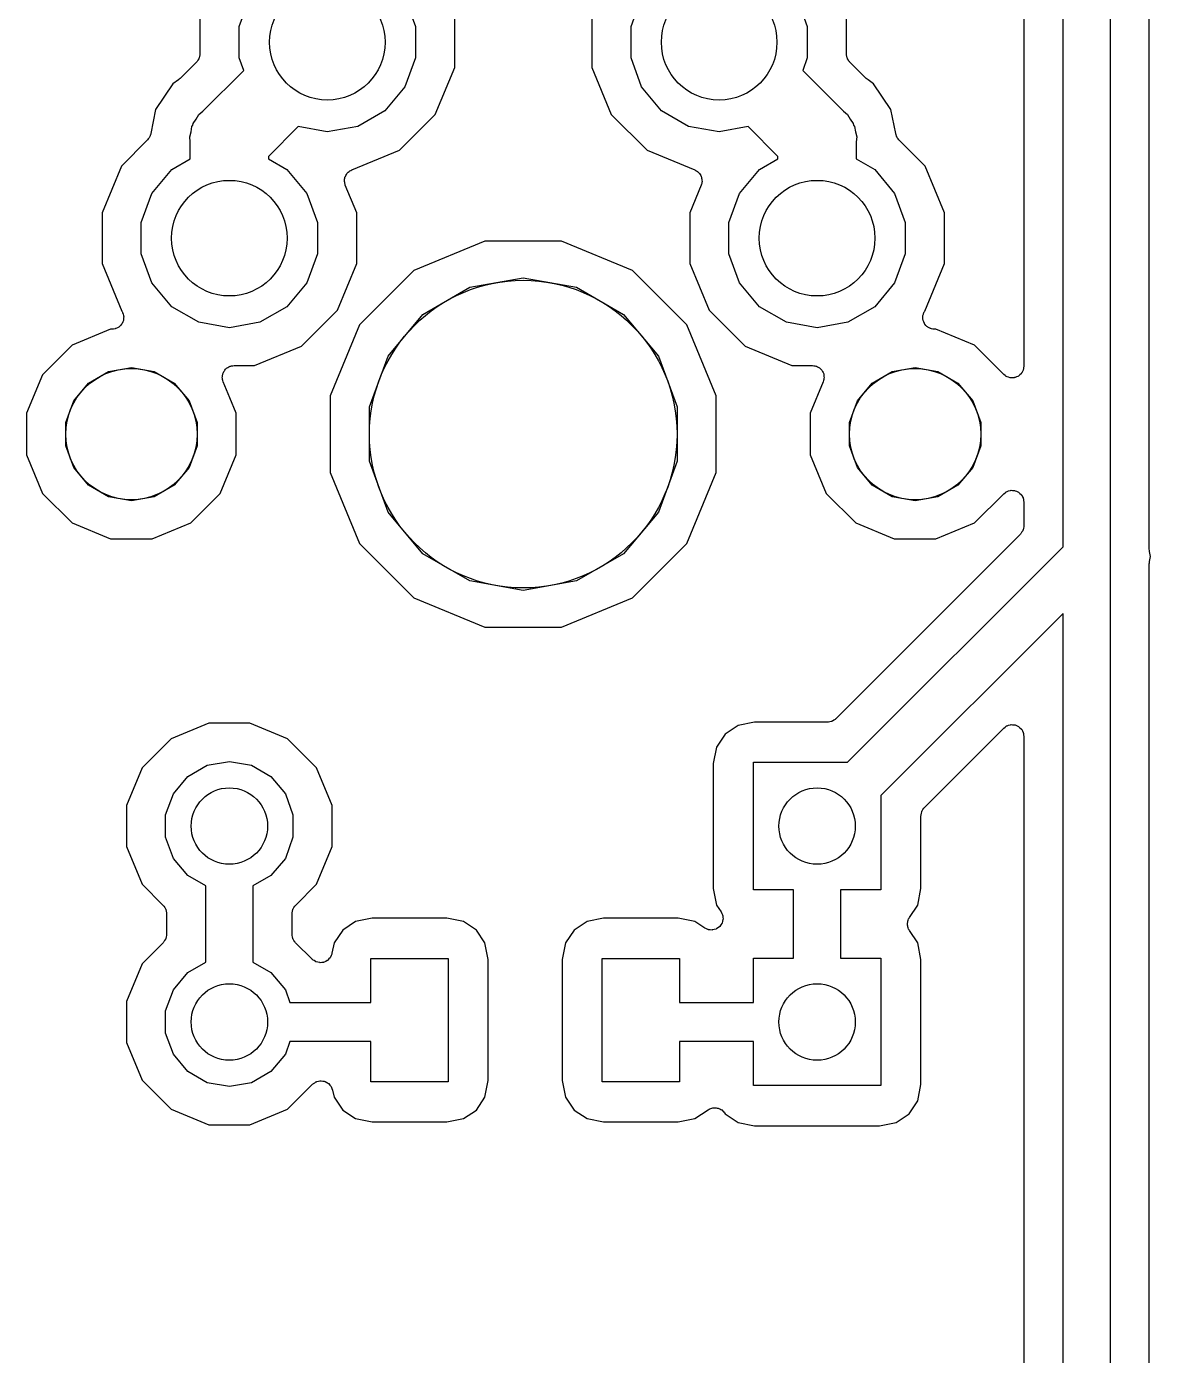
# Model space of a CAD drawing. Extents: x 24 to 196, y -189 to -31.
# Drawn here: x 123.1 to 137.67, y -131.32 to -114.1 of the extents above; entities that cross this region are included whole.
import ezdxf

# ---------------------------------------------------------------- set-up
doc = ezdxf.new("R2010")
doc.units = 0
doc.header["$MEASUREMENT"] = 0
doc.layers.add('BLACK', color=7, linetype='CONTINUOUS')

msp = doc.modelspace()

# ---------------------------------------------------------------- linework, layer by layer
at = {"layer": 'BLACK', "linetype": 'CONTINUOUS'}
for p, q in [((137.147, -101.958), (137.147, -120.954)), ((137.655, -120.872), (137.655, -102.013)), ((136.538, -120.841), (136.538, -102.653)), ((136.03, -104.248), (136.03, -118.5)), ((125.857, -114.098), (125.995, -113.72)), ((128.005, -113.72), (128.143, -114.098)), ((130.937, -114.098), (131.075, -113.72)), ((133.085, -113.72), (133.223, -114.098)), ((125.349, -113.972), (125.349, -114.451)), ((128.651, -114.628), (128.651, -113.972)), ((130.429, -113.972), (130.429, -114.628)), ((133.731, -114.451), (133.731, -113.972)), ((125.857, -114.502), (125.857, -114.098)), ((128.143, -114.098), (128.143, -114.502)), ((130.937, -114.502), (130.937, -114.098)), ((133.223, -114.098), (133.223, -114.502)), ((125.323, -114.532), (125.313, -114.549)), ((125.335, -114.515), (125.323, -114.532)), ((125.336, -114.509), (125.335, -114.515)), ((125.34, -114.503), (125.336, -114.509)), ((125.343, -114.484), (125.34, -114.503)), ((125.348, -114.464), (125.343, -114.484)), ((125.349, -114.451), (125.348, -114.458)), ((125.348, -114.458), (125.348, -114.464)), ((125.917, -114.665), (125.857, -114.502)), ((128.143, -114.502), (128.005, -114.88)), ((131.075, -114.88), (130.937, -114.502)), ((133.223, -114.502), (133.163, -114.665)), ((133.732, -114.458), (133.731, -114.451)), ((133.732, -114.464), (133.732, -114.458)), ((133.737, -114.484), (133.732, -114.464)), ((133.74, -114.503), (133.737, -114.484)), ((133.744, -114.509), (133.74, -114.503)), ((133.745, -114.515), (133.744, -114.509)), ((133.757, -114.532), (133.745, -114.515)), ((133.767, -114.549), (133.757, -114.532)), ((125.304, -114.559), (125.093, -114.77)), ((125.308, -114.553), (125.304, -114.559)), ((125.313, -114.549), (125.308, -114.553)), ((125.386, -115.195), (125.917, -114.665)), ((128.4, -115.235), (128.651, -114.628)), ((130.429, -114.628), (130.68, -115.235)), ((133.163, -114.665), (133.694, -115.195)), ((133.772, -114.553), (133.767, -114.549)), ((133.776, -114.559), (133.772, -114.553)), ((133.987, -114.77), (133.776, -114.559)), ((124.998, -114.838), (124.773, -115.174)), ((125.07, -114.789), (124.998, -114.838)), ((125.081, -114.779), (125.07, -114.789)), ((125.093, -114.77), (125.081, -114.779)), ((128.005, -114.88), (127.746, -115.189)), ((131.334, -115.189), (131.075, -114.88)), ((133.999, -114.779), (133.987, -114.77)), ((134.01, -114.789), (133.999, -114.779)), ((134.082, -114.838), (134.01, -114.789)), ((134.307, -115.174), (134.082, -114.838)), ((124.773, -115.174), (124.711, -115.485)), ((125.335, -115.238), (125.386, -115.195)), ((127.746, -115.189), (127.397, -115.391)), ((131.683, -115.391), (131.334, -115.189)), ((133.694, -115.195), (133.745, -115.238)), ((134.369, -115.485), (134.307, -115.174)), ((125.234, -115.46), (125.245, -115.394)), ((125.245, -115.394), (125.257, -115.374)), ((125.257, -115.374), (125.262, -115.352)), ((125.262, -115.352), (125.301, -115.297)), ((125.301, -115.297), (125.335, -115.238)), ((126.624, -115.394), (126.238, -115.78)), ((127, -115.461), (126.624, -115.394)), ((127.397, -115.391), (127, -115.461)), ((127.935, -115.7), (128.4, -115.235)), ((130.68, -115.235), (131.145, -115.7)), ((132.08, -115.461), (131.683, -115.391)), ((132.456, -115.394), (132.08, -115.461)), ((132.842, -115.78), (132.456, -115.394)), ((133.745, -115.238), (133.779, -115.297)), ((133.779, -115.297), (133.818, -115.352)), ((133.818, -115.352), (133.823, -115.374)), ((133.823, -115.374), (133.835, -115.394)), ((133.835, -115.394), (133.846, -115.46)), ((124.669, -115.567), (124.33, -115.905)), ((124.678, -115.553), (124.669, -115.567)), ((124.679, -115.551), (124.678, -115.553)), ((124.678, -115.553), (124.678, -115.553)), ((124.691, -115.538), (124.679, -115.551)), ((124.694, -115.53), (124.691, -115.538)), ((124.699, -115.523), (124.694, -115.53)), ((124.702, -115.512), (124.699, -115.523)), ((124.705, -115.507), (124.702, -115.512)), ((124.706, -115.499), (124.705, -115.507)), ((124.71, -115.488), (124.706, -115.499)), ((124.711, -115.485), (124.71, -115.488)), ((125.216, -115.525), (125.234, -115.46)), ((125.222, -115.592), (125.216, -115.525)), ((133.846, -115.46), (133.864, -115.525)), ((133.864, -115.525), (133.858, -115.592)), ((134.37, -115.489), (134.369, -115.485)), ((134.374, -115.499), (134.37, -115.489)), ((134.375, -115.507), (134.374, -115.499)), ((134.378, -115.512), (134.375, -115.507)), ((134.381, -115.523), (134.378, -115.512)), ((134.386, -115.53), (134.381, -115.523)), ((134.389, -115.538), (134.386, -115.53)), ((134.401, -115.551), (134.389, -115.538)), ((134.402, -115.553), (134.401, -115.551)), ((134.411, -115.567), (134.402, -115.553)), ((134.402, -115.553), (134.402, -115.553)), ((134.75, -115.905), (134.411, -115.567)), ((125.222, -115.813), (125.222, -115.592)), ((127.316, -115.956), (127.935, -115.7)), ((131.145, -115.7), (131.764, -115.956)), ((133.858, -115.592), (133.858, -115.813)), ((124.33, -115.905), (124.079, -116.512)), ((124.984, -115.951), (125.222, -115.813)), ((126.238, -115.78), (126.238, -115.813)), ((126.238, -115.813), (126.476, -115.951)), ((132.604, -115.951), (132.842, -115.813)), ((132.842, -115.813), (132.842, -115.78)), ((133.858, -115.813), (134.096, -115.951)), ((135.001, -116.512), (134.75, -115.905)), ((124.725, -116.26), (124.984, -115.951)), ((126.476, -115.951), (126.735, -116.26)), ((127.222, -116.104), (127.224, -116.09)), ((127.223, -116.077), (127.227, -116.064)), ((127.224, -116.09), (127.223, -116.077)), ((127.227, -116.064), (127.229, -116.051)), ((127.229, -116.051), (127.235, -116.039)), ((127.235, -116.039), (127.239, -116.027)), ((127.239, -116.027), (127.247, -116.016)), ((127.247, -116.016), (127.253, -116.004)), ((127.253, -116.004), (127.263, -115.995)), ((127.263, -115.995), (127.271, -115.985)), ((127.271, -115.985), (127.283, -115.977)), ((127.283, -115.977), (127.292, -115.968)), ((127.292, -115.968), (127.305, -115.963)), ((127.305, -115.963), (127.316, -115.956)), ((131.764, -115.956), (131.775, -115.963)), ((131.775, -115.963), (131.788, -115.968)), ((131.788, -115.968), (131.797, -115.977)), ((131.797, -115.977), (131.809, -115.985)), ((131.809, -115.985), (131.817, -115.995)), ((131.817, -115.995), (131.827, -116.004)), ((131.827, -116.004), (131.833, -116.016)), ((131.833, -116.016), (131.841, -116.027)), ((131.841, -116.027), (131.845, -116.039)), ((131.845, -116.039), (131.851, -116.051)), ((131.851, -116.051), (131.853, -116.064)), ((131.853, -116.064), (131.857, -116.077)), ((131.857, -116.077), (131.856, -116.09)), ((131.856, -116.09), (131.858, -116.104)), ((132.345, -116.26), (132.604, -115.951)), ((134.096, -115.951), (134.355, -116.26)), ((124.587, -116.638), (124.725, -116.26)), ((126.735, -116.26), (126.873, -116.638)), ((127.225, -116.117), (127.222, -116.104)), ((127.225, -116.13), (127.225, -116.117)), ((127.231, -116.142), (127.225, -116.13)), ((127.233, -116.155), (127.231, -116.142)), ((127.381, -116.512), (127.233, -116.155)), ((131.847, -116.155), (131.699, -116.512)), ((131.849, -116.142), (131.847, -116.155)), ((131.855, -116.13), (131.849, -116.142)), ((131.858, -116.104), (131.855, -116.117)), ((131.855, -116.117), (131.855, -116.13)), ((132.207, -116.638), (132.345, -116.26)), ((134.355, -116.26), (134.493, -116.638)), ((124.079, -116.512), (124.079, -117.168)), ((127.381, -117.168), (127.381, -116.512)), ((131.699, -116.512), (131.699, -117.168)), ((135.001, -117.168), (135.001, -116.512)), ((124.587, -117.042), (124.587, -116.638)), ((126.873, -116.638), (126.873, -117.042)), ((132.207, -117.042), (132.207, -116.638)), ((134.493, -116.638), (134.493, -117.042)), ((129.042, -116.878), (128.123, -117.259)), ((130.038, -116.878), (129.042, -116.878)), ((130.957, -117.259), (130.038, -116.878)), ((124.725, -117.42), (124.587, -117.042)), ((126.873, -117.042), (126.735, -117.42)), ((132.345, -117.42), (132.207, -117.042)), ((134.493, -117.042), (134.355, -117.42)), ((124.079, -117.168), (124.335, -117.786)), ((127.13, -117.775), (127.381, -117.168)), ((128.123, -117.259), (127.419, -117.963)), ((131.661, -117.963), (130.957, -117.259)), ((131.699, -117.168), (131.95, -117.775)), ((134.745, -117.786), (135.001, -117.168)), ((124.984, -117.729), (124.725, -117.42)), ((126.735, -117.42), (126.476, -117.729)), ((128.848, -117.477), (129.54, -117.355)), ((129.54, -117.355), (130.232, -117.477)), ((132.604, -117.729), (132.345, -117.42)), ((134.355, -117.42), (134.096, -117.729)), ((128.239, -117.829), (128.848, -117.477)), ((130.232, -117.477), (130.841, -117.829)), ((124.335, -117.786), (124.34, -117.792)), ((124.34, -117.792), (124.343, -117.799)), ((124.343, -117.799), (124.346, -117.804)), ((124.346, -117.804), (124.352, -117.824)), ((125.333, -117.931), (124.984, -117.729)), ((126.476, -117.729), (126.127, -117.931)), ((126.665, -118.24), (127.13, -117.775)), ((131.95, -117.775), (132.415, -118.24)), ((132.953, -117.931), (132.604, -117.729)), ((134.096, -117.729), (133.747, -117.931)), ((134.728, -117.824), (134.734, -117.804)), ((134.734, -117.804), (134.737, -117.799)), ((134.737, -117.799), (134.74, -117.792)), ((134.74, -117.792), (134.745, -117.786)), ((124.306, -117.985), (124.3, -117.989)), ((124.319, -117.97), (124.306, -117.985)), ((124.333, -117.956), (124.319, -117.97)), ((124.336, -117.95), (124.333, -117.956)), ((124.34, -117.945), (124.336, -117.95)), ((124.347, -117.926), (124.34, -117.945)), ((124.356, -117.908), (124.347, -117.926)), ((124.352, -117.824), (124.358, -117.842)), ((124.358, -117.895), (124.356, -117.901)), ((124.356, -117.901), (124.356, -117.908)), ((124.358, -117.842), (124.358, -117.849)), ((124.358, -117.849), (124.36, -117.855)), ((124.36, -117.855), (124.358, -117.875)), ((124.358, -117.875), (124.358, -117.895)), ((125.73, -118.001), (125.333, -117.931)), ((126.127, -117.931), (125.73, -118.001)), ((127.419, -117.963), (127.038, -118.882)), ((127.787, -118.368), (128.239, -117.829)), ((130.841, -117.829), (131.293, -118.368)), ((132.042, -118.882), (131.661, -117.963)), ((133.35, -118.001), (132.953, -117.931)), ((133.747, -117.931), (133.35, -118.001)), ((134.72, -117.855), (134.722, -117.849)), ((134.722, -117.875), (134.72, -117.855)), ((134.722, -117.842), (134.728, -117.824)), ((134.722, -117.849), (134.722, -117.842)), ((134.722, -117.895), (134.722, -117.875)), ((134.724, -117.901), (134.722, -117.895)), ((134.724, -117.908), (134.724, -117.901)), ((134.733, -117.926), (134.724, -117.908)), ((134.74, -117.945), (134.733, -117.926)), ((134.744, -117.95), (134.74, -117.945)), ((134.747, -117.956), (134.744, -117.95)), ((134.761, -117.97), (134.747, -117.956)), ((134.774, -117.985), (134.761, -117.97)), ((134.78, -117.989), (134.774, -117.985)), ((124.19, -118.021), (123.69, -118.228)), ((124.208, -118.021), (124.19, -118.021)), ((124.228, -118.018), (124.208, -118.021)), ((124.248, -118.016), (124.228, -118.018)), ((124.254, -118.013), (124.248, -118.016)), ((124.26, -118.012), (124.254, -118.013)), ((124.278, -118.002), (124.26, -118.012)), ((124.296, -117.994), (124.278, -118.002)), ((124.3, -117.989), (124.296, -117.994)), ((134.784, -117.994), (134.78, -117.989)), ((134.802, -118.002), (134.784, -117.994)), ((134.82, -118.012), (134.802, -118.002)), ((134.826, -118.013), (134.82, -118.012)), ((134.832, -118.016), (134.826, -118.013)), ((134.852, -118.018), (134.832, -118.016)), ((134.872, -118.021), (134.852, -118.018)), ((134.89, -118.021), (134.872, -118.021)), ((135.39, -118.228), (134.89, -118.021)), ((123.69, -118.228), (123.308, -118.61)), ((126.058, -118.491), (126.665, -118.24)), ((132.415, -118.24), (133.022, -118.491)), ((135.77, -118.608), (135.39, -118.228)), ((125.724, -118.509), (125.739, -118.5)), ((125.739, -118.5), (125.748, -118.498)), ((125.748, -118.498), (125.758, -118.495)), ((125.758, -118.495), (125.774, -118.494)), ((125.774, -118.494), (125.791, -118.491)), ((125.791, -118.491), (126.058, -118.491)), ((127.546, -119.028), (127.787, -118.368)), ((131.293, -118.368), (131.534, -119.028)), ((133.022, -118.491), (133.289, -118.491)), ((133.289, -118.491), (133.306, -118.494)), ((133.306, -118.494), (133.322, -118.495)), ((133.322, -118.495), (133.332, -118.498)), ((133.332, -118.498), (133.341, -118.5)), ((133.341, -118.5), (133.356, -118.509)), ((136.03, -118.5), (136.026, -118.52)), ((123.308, -118.61), (123.101, -119.11)), ((123.905, -118.718), (124.164, -118.568)), ((124.164, -118.568), (124.46, -118.516)), ((124.46, -118.516), (124.756, -118.568)), ((124.756, -118.568), (125.015, -118.718)), ((125.638, -118.65), (125.641, -118.634)), ((125.641, -118.66), (125.638, -118.65)), ((125.641, -118.617), (125.644, -118.608)), ((125.641, -118.634), (125.641, -118.617)), ((125.641, -118.67), (125.641, -118.66)), ((125.646, -118.685), (125.641, -118.67)), ((125.644, -118.608), (125.645, -118.598)), ((125.645, -118.598), (125.653, -118.583)), ((125.653, -118.583), (125.659, -118.567)), ((125.659, -118.567), (125.665, -118.56)), ((125.665, -118.56), (125.67, -118.551)), ((125.67, -118.551), (125.682, -118.539)), ((125.682, -118.539), (125.693, -118.527)), ((125.693, -118.527), (125.701, -118.522)), ((125.701, -118.522), (125.709, -118.515)), ((125.709, -118.515), (125.724, -118.509)), ((133.356, -118.509), (133.371, -118.515)), ((133.371, -118.515), (133.379, -118.522)), ((133.379, -118.522), (133.387, -118.527)), ((133.387, -118.527), (133.398, -118.539)), ((133.398, -118.539), (133.41, -118.551)), ((133.41, -118.551), (133.415, -118.56)), ((133.415, -118.56), (133.421, -118.567)), ((133.421, -118.567), (133.427, -118.583)), ((133.427, -118.583), (133.435, -118.598)), ((133.439, -118.67), (133.434, -118.685)), ((133.435, -118.598), (133.436, -118.608)), ((133.436, -118.608), (133.439, -118.617)), ((133.439, -118.617), (133.439, -118.634)), ((133.439, -118.634), (133.442, -118.65)), ((133.442, -118.65), (133.439, -118.66)), ((133.439, -118.66), (133.439, -118.67)), ((134.065, -118.718), (134.324, -118.568)), ((134.324, -118.568), (134.62, -118.516)), ((134.62, -118.516), (134.916, -118.568)), ((134.916, -118.568), (135.175, -118.718)), ((135.786, -118.619), (135.77, -118.608)), ((135.801, -118.632), (135.786, -118.619)), ((135.807, -118.634), (135.801, -118.632)), ((135.813, -118.638), (135.807, -118.634)), ((135.832, -118.643), (135.813, -118.638)), ((135.851, -118.65), (135.832, -118.643)), ((135.858, -118.65), (135.851, -118.65)), ((135.864, -118.652), (135.858, -118.65)), ((135.884, -118.65), (135.864, -118.652)), ((135.904, -118.65), (135.884, -118.65)), ((135.91, -118.648), (135.904, -118.65)), ((135.917, -118.647), (135.91, -118.648)), ((135.935, -118.639), (135.917, -118.647)), ((135.953, -118.632), (135.935, -118.639)), ((135.959, -118.628), (135.953, -118.632)), ((135.965, -118.625), (135.959, -118.628)), ((135.979, -118.611), (135.965, -118.625)), ((135.994, -118.598), (135.979, -118.611)), ((135.997, -118.592), (135.994, -118.598)), ((136.002, -118.587), (135.997, -118.592)), ((136.011, -118.569), (136.002, -118.587)), ((136.021, -118.552), (136.011, -118.569)), ((136.022, -118.546), (136.021, -118.552)), ((136.025, -118.539), (136.022, -118.546)), ((136.026, -118.52), (136.025, -118.539)), ((123.712, -118.948), (123.905, -118.718)), ((125.015, -118.718), (125.208, -118.948)), ((125.65, -118.702), (125.646, -118.685)), ((125.736, -118.91), (125.65, -118.702)), ((133.43, -118.702), (133.261, -119.11)), ((133.434, -118.685), (133.43, -118.702)), ((133.872, -118.948), (134.065, -118.718)), ((135.175, -118.718), (135.368, -118.948)), ((123.609, -119.23), (123.712, -118.948)), ((125.208, -118.948), (125.311, -119.23)), ((125.819, -119.11), (125.736, -118.91)), ((127.038, -118.882), (127.038, -119.878)), ((132.042, -119.878), (132.042, -118.882)), ((133.769, -119.23), (133.872, -118.948)), ((135.368, -118.948), (135.471, -119.23)), ((123.101, -119.11), (123.101, -119.65)), ((125.819, -119.65), (125.819, -119.11)), ((127.546, -119.732), (127.546, -119.028)), ((131.534, -119.028), (131.534, -119.732)), ((133.261, -119.11), (133.261, -119.65)), ((123.609, -119.53), (123.609, -119.23)), ((125.311, -119.23), (125.311, -119.53)), ((133.769, -119.53), (133.769, -119.23)), ((135.471, -119.23), (135.471, -119.53)), ((123.712, -119.812), (123.609, -119.53)), ((125.311, -119.53), (125.208, -119.812)), ((133.872, -119.812), (133.769, -119.53)), ((135.471, -119.53), (135.368, -119.812)), ((123.101, -119.65), (123.308, -120.15)), ((125.612, -120.15), (125.819, -119.65)), ((133.261, -119.65), (133.468, -120.15)), ((123.905, -120.042), (123.712, -119.812)), ((125.208, -119.812), (125.015, -120.042)), ((127.038, -119.878), (127.419, -120.797)), ((127.787, -120.392), (127.546, -119.732)), ((131.534, -119.732), (131.293, -120.392)), ((131.661, -120.797), (132.042, -119.878)), ((134.065, -120.042), (133.872, -119.812)), ((135.368, -119.812), (135.175, -120.042)), ((124.164, -120.192), (123.905, -120.042)), ((125.015, -120.042), (124.756, -120.192)), ((134.324, -120.192), (134.065, -120.042)), ((135.175, -120.042), (134.916, -120.192)), ((123.308, -120.15), (123.69, -120.532)), ((124.46, -120.244), (124.164, -120.192)), ((124.756, -120.192), (124.46, -120.244)), ((125.23, -120.532), (125.612, -120.15)), ((133.468, -120.15), (133.85, -120.532)), ((134.62, -120.244), (134.324, -120.192)), ((134.916, -120.192), (134.62, -120.244)), ((135.39, -120.532), (135.77, -120.152)), ((135.77, -120.152), (135.786, -120.141)), ((135.786, -120.141), (135.801, -120.128)), ((135.801, -120.128), (135.807, -120.126)), ((135.807, -120.126), (135.813, -120.122)), ((135.813, -120.122), (135.832, -120.117)), ((135.832, -120.117), (135.851, -120.11)), ((135.851, -120.11), (135.858, -120.11)), ((135.858, -120.11), (135.864, -120.108)), ((135.864, -120.108), (135.884, -120.11)), ((135.884, -120.11), (135.904, -120.11)), ((135.904, -120.11), (135.91, -120.112)), ((135.91, -120.112), (135.917, -120.113)), ((135.917, -120.113), (135.935, -120.121)), ((135.935, -120.121), (135.953, -120.128)), ((135.953, -120.128), (135.959, -120.132)), ((135.959, -120.132), (135.965, -120.135)), ((135.965, -120.135), (135.979, -120.149)), ((135.979, -120.149), (135.994, -120.162)), ((135.994, -120.162), (135.997, -120.168)), ((135.997, -120.168), (136.002, -120.173)), ((136.002, -120.173), (136.011, -120.191)), ((136.011, -120.191), (136.021, -120.208)), ((136.021, -120.208), (136.022, -120.214)), ((136.022, -120.214), (136.025, -120.221)), ((136.025, -120.221), (136.026, -120.24)), ((128.239, -120.931), (127.787, -120.392)), ((131.293, -120.392), (130.841, -120.931)), ((136.026, -120.24), (136.03, -120.26)), ((136.03, -120.26), (136.03, -120.568)), ((123.69, -120.532), (124.19, -120.739)), ((124.73, -120.739), (125.23, -120.532)), ((133.85, -120.532), (134.35, -120.739)), ((134.89, -120.739), (135.39, -120.532)), ((136.03, -120.568), (136.029, -120.574)), ((124.19, -120.739), (124.73, -120.739)), ((135.985, -120.675), (133.592, -123.069)), ((134.35, -120.739), (134.89, -120.739)), ((135.989, -120.67), (135.985, -120.675)), ((135.994, -120.666), (135.989, -120.67)), ((136.004, -120.648), (135.994, -120.666)), ((136.015, -120.632), (136.004, -120.648)), ((136.017, -120.626), (136.015, -120.632)), ((136.021, -120.62), (136.017, -120.626)), ((136.024, -120.6), (136.021, -120.62)), ((136.029, -120.581), (136.024, -120.6)), ((136.029, -120.574), (136.029, -120.581)), ((127.419, -120.797), (128.123, -121.501)), ((130.957, -121.501), (131.661, -120.797)), ((133.744, -123.634), (136.538, -120.841)), ((137.658, -120.887), (137.655, -120.872)), ((137.658, -120.902), (137.658, -120.887)), ((137.671, -120.968), (137.658, -120.902)), ((128.848, -121.283), (128.239, -120.931)), ((130.841, -120.931), (130.232, -121.283)), ((137.147, -120.954), (137.151, -120.994)), ((137.151, -120.994), (137.147, -121.008)), ((137.147, -121.008), (137.147, -140.004)), ((137.655, -121.063), (137.658, -121.048)), ((137.655, -139.922), (137.655, -121.063)), ((137.658, -121.033), (137.671, -120.968)), ((137.658, -121.048), (137.658, -121.033)), ((129.54, -121.405), (128.848, -121.283)), ((130.232, -121.283), (129.54, -121.405)), ((128.123, -121.501), (129.042, -121.882)), ((130.038, -121.882), (130.957, -121.501)), ((136.538, -121.703), (134.175, -124.066)), ((136.538, -139.891), (136.538, -121.703)), ((129.042, -121.882), (130.038, -121.882)), ((125.465, -123.126), (124.975, -123.33)), ((125.995, -123.126), (125.465, -123.126)), ((126.485, -123.33), (125.995, -123.126)), ((132.54, -123.114), (132.326, -123.156)), ((133.484, -123.114), (132.54, -123.114)), ((133.49, -123.112), (133.484, -123.114)), ((133.497, -123.113), (133.49, -123.112)), ((133.516, -123.108), (133.497, -123.113)), ((133.536, -123.104), (133.516, -123.108)), ((133.542, -123.101), (133.536, -123.104)), ((133.548, -123.099), (133.542, -123.101)), ((133.565, -123.088), (133.548, -123.099)), ((133.582, -123.078), (133.565, -123.088)), ((133.586, -123.073), (133.582, -123.078)), ((133.592, -123.069), (133.586, -123.073)), ((135.813, -123.16), (135.832, -123.154)), ((135.832, -123.154), (135.851, -123.148)), ((135.851, -123.148), (135.858, -123.148)), ((135.858, -123.148), (135.864, -123.146)), ((135.864, -123.146), (135.884, -123.148)), ((135.884, -123.148), (135.904, -123.148)), ((135.904, -123.148), (135.91, -123.15)), ((135.91, -123.15), (135.917, -123.15)), ((135.917, -123.15), (135.935, -123.159)), ((132.158, -123.268), (132.046, -123.436)), ((132.326, -123.156), (132.158, -123.268)), ((134.741, -124.218), (135.77, -123.19)), ((135.77, -123.19), (135.786, -123.179)), ((135.786, -123.179), (135.801, -123.166)), ((135.801, -123.166), (135.807, -123.163)), ((135.807, -123.163), (135.813, -123.16)), ((135.935, -123.159), (135.954, -123.166)), ((135.954, -123.166), (135.959, -123.17)), ((135.959, -123.17), (135.965, -123.173)), ((135.965, -123.173), (135.979, -123.187)), ((135.979, -123.187), (135.994, -123.2)), ((135.994, -123.2), (135.997, -123.206)), ((135.997, -123.206), (136.002, -123.21)), ((136.002, -123.21), (136.011, -123.228)), ((136.011, -123.228), (136.021, -123.246)), ((136.021, -123.246), (136.022, -123.252)), ((136.022, -123.252), (136.025, -123.258)), ((136.025, -123.258), (136.026, -123.278)), ((136.026, -123.278), (136.03, -123.298)), ((136.03, -123.298), (136.03, -137.55)), ((124.975, -123.33), (124.6, -123.705)), ((126.86, -123.705), (126.485, -123.33)), ((132.046, -123.436), (132.004, -123.65)), ((125.443, -123.672), (125.73, -123.622)), ((125.73, -123.622), (126.017, -123.672)), ((132.004, -123.65), (132.004, -125.27)), ((132.524, -125.285), (132.524, -123.634)), ((132.524, -123.634), (133.744, -123.634)), ((124.6, -123.705), (124.396, -124.195)), ((125.004, -124.041), (125.191, -123.818)), ((125.191, -123.818), (125.443, -123.672)), ((126.017, -123.672), (126.269, -123.818)), ((126.269, -123.818), (126.456, -124.041)), ((127.063, -124.195), (126.86, -123.705)), ((124.904, -124.314), (125.004, -124.041)), ((126.456, -124.041), (126.555, -124.314)), ((134.175, -124.066), (134.175, -125.285)), ((124.396, -124.195), (124.396, -124.725)), ((124.904, -124.606), (124.904, -124.314)), ((126.555, -124.314), (126.555, -124.606)), ((127.063, -124.725), (127.063, -124.195)), ((134.696, -124.326), (134.698, -124.32)), ((134.696, -125.27), (134.696, -124.326)), ((134.697, -124.313), (134.702, -124.294)), ((134.698, -124.32), (134.697, -124.313)), ((134.702, -124.294), (134.706, -124.274)), ((134.706, -124.274), (134.709, -124.268)), ((134.709, -124.268), (134.711, -124.262)), ((134.711, -124.262), (134.722, -124.245)), ((134.722, -124.245), (134.732, -124.228)), ((134.732, -124.228), (134.737, -124.224)), ((134.737, -124.224), (134.741, -124.218)), ((125.004, -124.879), (124.904, -124.606)), ((126.555, -124.606), (126.456, -124.879)), ((124.396, -124.725), (124.6, -125.215)), ((126.86, -125.215), (127.063, -124.725)), ((125.191, -125.102), (125.004, -124.879)), ((126.456, -124.879), (126.269, -125.102)), ((124.6, -125.215), (124.873, -125.488)), ((125.425, -125.237), (125.191, -125.102)), ((126.269, -125.102), (126.035, -125.237)), ((126.587, -125.488), (126.86, -125.215)), ((125.425, -126.223), (125.425, -125.237)), ((126.035, -125.237), (126.035, -126.223)), ((132.004, -125.27), (132.046, -125.484)), ((133.045, -125.285), (132.524, -125.285)), ((133.045, -126.174), (133.045, -125.285)), ((134.175, -125.285), (133.655, -125.285)), ((133.655, -125.285), (133.655, -126.174)), ((134.654, -125.484), (134.696, -125.27)), ((124.873, -125.488), (124.876, -125.494)), ((124.876, -125.494), (124.882, -125.498)), ((124.882, -125.498), (124.892, -125.515)), ((124.892, -125.515), (124.903, -125.532)), ((124.903, -125.532), (124.905, -125.538)), ((124.905, -125.538), (124.908, -125.544)), ((124.908, -125.544), (124.911, -125.564)), ((124.911, -125.564), (124.917, -125.583)), ((126.543, -125.583), (126.549, -125.564)), ((126.549, -125.564), (126.552, -125.544)), ((126.552, -125.544), (126.555, -125.538)), ((126.555, -125.538), (126.557, -125.532)), ((126.557, -125.532), (126.568, -125.515)), ((126.568, -125.515), (126.578, -125.498)), ((126.578, -125.498), (126.584, -125.494)), ((126.584, -125.494), (126.587, -125.488)), ((132.046, -125.484), (132.104, -125.571)), ((134.546, -125.645), (134.654, -125.484)), ((124.917, -125.583), (124.916, -125.59)), ((124.916, -125.59), (124.917, -125.596)), ((124.917, -125.596), (124.917, -125.864)), ((126.544, -125.59), (126.543, -125.583)), ((126.543, -125.596), (126.544, -125.59)), ((126.543, -125.864), (126.543, -125.596)), ((127.367, -125.696), (127.199, -125.808)), ((127.58, -125.654), (127.367, -125.696)), ((128.55, -125.654), (127.58, -125.654)), ((128.764, -125.696), (128.55, -125.654)), ((128.932, -125.808), (128.764, -125.696)), ((130.367, -125.696), (130.199, -125.808)), ((130.58, -125.654), (130.367, -125.696)), ((131.55, -125.654), (130.58, -125.654)), ((131.764, -125.696), (131.55, -125.654)), ((131.893, -125.783), (131.764, -125.696)), ((132.114, -125.723), (132.101, -125.742)), ((132.104, -125.571), (132.114, -125.592)), ((132.114, -125.592), (132.124, -125.613)), ((132.115, -125.72), (132.114, -125.723)), ((132.117, -125.717), (132.115, -125.72)), ((132.123, -125.695), (132.117, -125.717)), ((132.129, -125.672), (132.123, -125.695)), ((132.124, -125.613), (132.124, -125.617)), ((132.124, -125.617), (132.126, -125.62)), ((132.126, -125.62), (132.127, -125.643)), ((132.127, -125.643), (132.13, -125.666)), ((132.13, -125.666), (132.129, -125.669)), ((132.129, -125.669), (132.129, -125.672)), ((134.521, -125.713), (134.524, -125.704)), ((134.522, -125.73), (134.521, -125.713)), ((134.521, -125.747), (134.522, -125.73)), ((134.524, -125.704), (134.525, -125.694)), ((134.525, -125.694), (134.531, -125.679)), ((134.531, -125.679), (134.536, -125.663)), ((134.536, -125.663), (134.542, -125.655)), ((134.542, -125.655), (134.546, -125.645)), ((124.911, -125.896), (124.908, -125.916)), ((124.917, -125.877), (124.911, -125.896)), ((124.917, -125.864), (124.916, -125.87)), ((124.916, -125.87), (124.917, -125.877)), ((126.544, -125.87), (126.543, -125.864)), ((126.543, -125.877), (126.544, -125.87)), ((126.549, -125.896), (126.543, -125.877)), ((126.552, -125.916), (126.549, -125.896)), ((127.199, -125.808), (127.087, -125.976)), ((129.044, -125.976), (128.932, -125.808)), ((130.199, -125.808), (130.087, -125.976)), ((131.914, -125.792), (131.893, -125.783)), ((131.935, -125.802), (131.914, -125.792)), ((131.938, -125.803), (131.935, -125.802)), ((131.941, -125.804), (131.938, -125.803)), ((131.965, -125.805), (131.941, -125.804)), ((131.988, -125.808), (131.965, -125.805)), ((131.991, -125.807), (131.988, -125.808)), ((131.994, -125.807), (131.991, -125.807)), ((132.017, -125.801), (131.994, -125.807)), ((132.039, -125.795), (132.017, -125.801)), ((132.042, -125.793), (132.039, -125.795)), ((132.045, -125.793), (132.042, -125.793)), ((132.064, -125.779), (132.045, -125.793)), ((132.083, -125.766), (132.064, -125.779)), ((132.085, -125.763), (132.083, -125.766)), ((132.088, -125.761), (132.085, -125.763)), ((132.101, -125.742), (132.088, -125.761)), ((134.524, -125.756), (134.521, -125.747)), ((134.525, -125.766), (134.524, -125.756)), ((134.531, -125.781), (134.525, -125.766)), ((134.536, -125.797), (134.531, -125.781)), ((134.542, -125.805), (134.536, -125.797)), ((134.546, -125.815), (134.542, -125.805)), ((134.654, -125.976), (134.546, -125.815)), ((124.873, -125.972), (124.6, -126.245)), ((124.876, -125.966), (124.873, -125.972)), ((124.882, -125.962), (124.876, -125.966)), ((124.891, -125.945), (124.882, -125.962)), ((124.903, -125.928), (124.891, -125.945)), ((124.905, -125.922), (124.903, -125.928)), ((124.908, -125.916), (124.905, -125.922)), ((126.555, -125.922), (126.552, -125.916)), ((126.557, -125.928), (126.555, -125.922)), ((126.568, -125.945), (126.557, -125.928)), ((126.578, -125.962), (126.568, -125.945)), ((126.584, -125.966), (126.578, -125.962)), ((126.587, -125.972), (126.584, -125.966)), ((126.803, -126.187), (126.587, -125.972)), ((127.087, -125.976), (127.06, -126.109)), ((129.086, -126.19), (129.044, -125.976)), ((130.087, -125.976), (130.044, -126.19)), ((134.696, -126.19), (134.654, -125.976)), ((124.6, -126.245), (124.396, -126.735)), ((125.191, -126.358), (125.425, -126.223)), ((126.035, -126.223), (126.269, -126.358)), ((126.807, -126.19), (126.803, -126.187)), ((126.81, -126.194), (126.807, -126.19)), ((126.829, -126.205), (126.81, -126.194)), ((126.847, -126.218), (126.829, -126.205)), ((126.851, -126.219), (126.847, -126.218)), ((126.856, -126.222), (126.851, -126.219)), ((126.877, -126.226), (126.856, -126.222)), ((126.898, -126.231), (126.877, -126.226)), ((126.903, -126.231), (126.898, -126.231)), ((126.908, -126.232), (126.903, -126.231)), ((126.929, -126.229), (126.908, -126.232)), ((126.95, -126.227), (126.929, -126.229)), ((126.955, -126.225), (126.95, -126.227)), ((126.96, -126.224), (126.955, -126.225)), ((126.979, -126.214), (126.96, -126.224)), ((126.998, -126.204), (126.979, -126.214)), ((127.002, -126.201), (126.998, -126.204)), ((127.006, -126.198), (127.002, -126.201)), ((127.021, -126.182), (127.006, -126.198)), ((127.036, -126.167), (127.021, -126.182)), ((127.038, -126.162), (127.036, -126.167)), ((127.041, -126.159), (127.038, -126.162)), ((127.049, -126.139), (127.041, -126.159)), ((127.058, -126.119), (127.049, -126.139)), ((127.059, -126.114), (127.058, -126.119)), ((127.06, -126.109), (127.059, -126.114)), ((127.565, -126.746), (127.565, -126.175)), ((127.565, -126.175), (128.565, -126.175)), ((128.565, -126.175), (128.565, -127.775)), ((129.086, -127.76), (129.086, -126.19)), ((130.044, -126.19), (130.044, -127.76)), ((130.565, -127.775), (130.565, -126.175)), ((130.565, -126.175), (131.565, -126.175)), ((131.565, -126.175), (131.565, -126.746)), ((132.524, -126.746), (132.524, -126.174)), ((132.524, -126.174), (133.045, -126.174)), ((133.655, -126.174), (134.175, -126.174)), ((134.175, -126.174), (134.175, -127.825)), ((134.696, -127.81), (134.696, -126.19)), ((125.004, -126.581), (125.191, -126.358)), ((126.269, -126.358), (126.456, -126.581)), ((124.904, -126.854), (125.004, -126.581)), ((126.456, -126.581), (126.516, -126.746)), ((124.396, -126.735), (124.396, -127.265)), ((126.516, -126.746), (127.565, -126.746)), ((131.565, -126.746), (132.524, -126.746)), ((124.904, -127.146), (124.904, -126.854)), ((124.396, -127.265), (124.6, -127.755)), ((125.004, -127.419), (124.904, -127.146)), ((126.516, -127.254), (126.456, -127.419)), ((127.565, -127.254), (126.516, -127.254)), ((127.565, -127.775), (127.565, -127.254)), ((132.524, -127.254), (131.565, -127.254)), ((131.565, -127.254), (131.565, -127.775)), ((132.524, -127.825), (132.524, -127.254)), ((125.191, -127.642), (125.004, -127.419)), ((126.456, -127.419), (126.269, -127.642)), ((124.6, -127.755), (124.975, -128.13)), ((125.443, -127.788), (125.191, -127.642)), ((125.73, -127.838), (125.443, -127.788)), ((126.017, -127.788), (125.73, -127.838)), ((126.269, -127.642), (126.017, -127.788)), ((126.809, -127.807), (126.815, -127.803)), ((126.815, -127.803), (126.819, -127.798)), ((126.819, -127.798), (126.836, -127.788)), ((126.836, -127.788), (126.853, -127.776)), ((126.853, -127.776), (126.859, -127.775)), ((126.859, -127.775), (126.865, -127.771)), ((126.865, -127.771), (126.884, -127.768)), ((126.884, -127.768), (126.904, -127.763)), ((126.904, -127.763), (126.91, -127.763)), ((126.91, -127.763), (126.915, -127.762)), ((126.915, -127.762), (126.917, -127.762)), ((126.917, -127.762), (126.917, -127.762)), ((126.917, -127.762), (126.917, -127.762)), ((126.917, -127.762), (126.92, -127.762)), ((126.92, -127.762), (126.942, -127.766)), ((126.942, -127.766), (126.956, -127.767)), ((126.956, -127.767), (126.96, -127.769)), ((126.96, -127.769), (126.969, -127.77)), ((126.969, -127.77), (126.97, -127.771)), ((126.97, -127.771), (126.972, -127.771)), ((126.972, -127.771), (126.993, -127.784)), ((126.993, -127.784), (127.004, -127.789)), ((127.004, -127.789), (127.004, -127.79)), ((127.004, -127.79), (127.004, -127.79)), ((127.004, -127.79), (127.015, -127.796)), ((127.015, -127.796), (127.016, -127.797)), ((127.016, -127.797), (127.018, -127.798)), ((127.018, -127.798), (127.034, -127.817)), ((128.565, -127.775), (127.565, -127.775)), ((129.044, -127.973), (129.086, -127.76)), ((130.044, -127.76), (130.087, -127.973)), ((131.565, -127.775), (130.565, -127.775)), ((126.485, -128.13), (126.809, -127.807)), ((127.034, -127.817), (127.05, -127.835)), ((127.05, -127.835), (127.051, -127.837)), ((127.051, -127.837), (127.052, -127.838)), ((127.052, -127.838), (127.06, -127.862)), ((127.06, -127.862), (127.069, -127.885)), ((127.069, -127.885), (127.087, -127.973)), ((127.087, -127.973), (127.199, -128.141)), ((128.932, -128.141), (129.044, -127.973)), ((130.087, -127.973), (130.199, -128.141)), ((134.175, -127.825), (132.524, -127.825)), ((134.654, -128.024), (134.696, -127.81)), ((124.975, -128.13), (125.465, -128.333)), ((125.995, -128.333), (126.485, -128.13)), ((127.199, -128.141), (127.367, -128.253)), ((128.764, -128.253), (128.932, -128.141)), ((130.199, -128.141), (130.367, -128.253)), ((131.764, -128.253), (131.938, -128.137)), ((131.938, -128.137), (131.95, -128.131)), ((131.95, -128.131), (131.961, -128.124)), ((131.961, -128.124), (131.974, -128.121)), ((131.974, -128.121), (131.987, -128.115)), ((131.987, -128.115), (132, -128.114)), ((132, -128.114), (132.013, -128.111)), ((132.013, -128.111), (132.026, -128.113)), ((132.026, -128.113), (132.039, -128.112)), ((132.039, -128.112), (132.052, -128.116)), ((132.052, -128.116), (132.065, -128.117)), ((132.065, -128.117), (132.077, -128.123)), ((132.077, -128.123), (132.09, -128.127)), ((132.09, -128.127), (132.101, -128.134)), ((132.101, -128.134), (132.113, -128.14)), ((132.113, -128.14), (132.122, -128.15)), ((134.542, -128.192), (134.654, -128.024)), ((127.367, -128.253), (127.58, -128.296)), ((127.58, -128.296), (128.55, -128.296)), ((128.55, -128.296), (128.764, -128.253)), ((130.367, -128.253), (130.58, -128.296)), ((130.58, -128.296), (131.55, -128.296)), ((131.55, -128.296), (131.764, -128.253)), ((132.122, -128.15), (132.133, -128.158)), ((132.133, -128.158), (132.14, -128.169)), ((132.14, -128.169), (132.149, -128.179)), ((132.149, -128.179), (132.158, -128.192)), ((132.158, -128.192), (132.326, -128.304)), ((132.326, -128.304), (132.54, -128.346)), ((134.16, -128.346), (134.374, -128.304)), ((134.374, -128.304), (134.542, -128.192)), ((125.465, -128.333), (125.995, -128.333)), ((132.54, -128.346), (134.16, -128.346))]:
    msp.add_line(p, q, dxfattribs=at)
at = {"layer": 'BLACK'}
for centre, radius in [((127, -114.3), 0.7493), ((132.08, -114.3), 0.7493), ((125.73, -116.84), 0.7493), ((133.35, -116.84), 0.7493), ((129.54, -119.38), 1.9939), ((124.46, -119.38), 0.8509), ((134.62, -119.38), 0.8509), ((125.73, -124.46), 0.4953), ((133.35, -124.46), 0.4953), ((125.73, -127), 0.4953), ((133.35, -127), 0.4953)]:
    msp.add_circle(centre, radius, dxfattribs=at)

doc.saveas('drawing.dxf')
